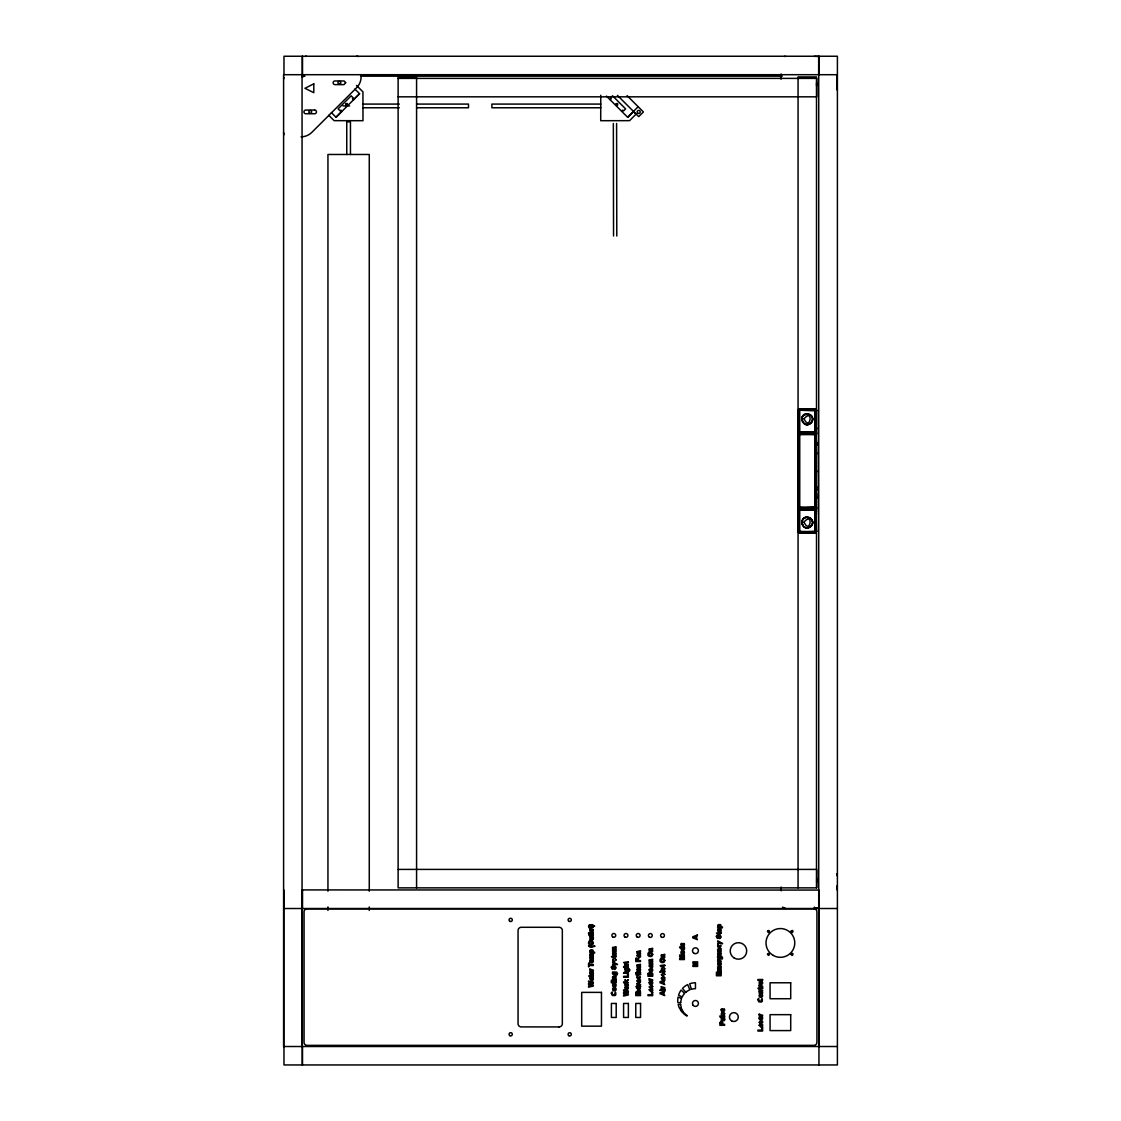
<?xml version="1.0" encoding="UTF-8"?>
<svg xmlns="http://www.w3.org/2000/svg" width="1121" height="1121" viewBox="0 0 1121 1121"><rect width="100%" height="100%" fill="white"/><g stroke="black" fill="none" stroke-linecap="round" stroke-linejoin="round"><path stroke-width="1.5" d="M798.67 488.294L798.67 490.746L798.572 486.038L798.292 509.312L815.107 509.719L816.466 508.766L816.424 507.337L798.054 507.337L798.054 508.962M798.67 470.89L798.67 449.591M798.124 410.818L799.497 409.529L814.995 409.403L816.466 410.875L799.497 410.216L798.026 411.099L798.572 409.936M816.466 530.597L816.214 532.027L814.995 532.349L798.348 531.578L798.572 512.409M798.026 497.528L798.054 498.817L798.054 494.655L798.026 498.691M798.054 486.318L798.138 488.153L798.67 471.156L798.572 473.118L798.026 471.619M798.166 455.841C798.362 450.292 798.684 458.867 798.026 454.565M816.466 411.169L815.303 408.941L798.544 409.249L798.642 429.301L798.642 428.082M798.026 410.51L799.161 408.941L815.99 409.291L815.275 408.983L816.466 410.384L816.424 428.853L815.626 429.413L816.424 428.32L815.626 428.348L816.116 409.431L799.161 408.941L798.026 410.51L799.175 409.361L814.995 409.711C817.307 409.263 816.775 411.729 815.626 409.866M815.626 513.684L815.906 532.531L799.175 532.839L816.116 532.349L816.424 530.822L815.626 531.648L798.054 531.396L798.502 532.475L815.107 532.867L799.203 532.615L798.026 531.508L798.026 530.597L799.497 532.867L799.497 408.899L815.317 409.053L816.424 410.034L799.175 409.179L798.026 410.384L799.497 408.941L798.292 410.622L799.203 409.796L815.275 409.796L815.303 532.839L816.438 531.102M815.317 532.195L816.466 531.396L816.116 513.684C815.57 512.199 816.705 512.409 815.542 513.684M815.626 507.098L816.466 507.911L816.466 490.241L815.556 490.802L815.556 488.602L816.466 488.266L816.466 452.968M815.626 473.174C817.671 468.592 814.617 466.616 816.466 470.133M815.626 456.065C817.938 453.346 814.421 434.766 816.466 444.757M816.144 429.119L816.466 428.068L815.626 429.399M798.572 409.249C799.876 408.675 796.891 410.818 799.175 408.969L814.995 408.955L814.995 532.853L815.906 532.545L816.326 531.396L814.995 532.867L798.404 532.391L798.026 530.836L799.497 532.349L815.275 532.349L816.466 531.396L814.995 532.643L798.348 532.041L798.572 513.46M816.214 494.739L816.424 498.817L816.466 492.722M816.032 453.557L816.032 451.525L815.906 456.009C816.34 451.427 815.205 455.098 816.466 451.287M600.758 95.243L600.716 120.704L629.568 120.662L635.985 114.244L633.379 111.624L627.69 117.313L606.461 96.098M816.466 494.767L816.424 498.817M815.808 471.156L816.326 472.936C816.424 467.485 815.401 473.174 815.906 473.118L816.438 471.016L815.906 473.118M815.556 453.781L816.466 454.79L816.438 451.805M816.438 490.409L816.438 488.28L816.438 490.409C814.799 476.775 816.494 493.478 816.466 489.204M798.026 451.174L798.026 441.73M799.497 409.782L814.995 409.039L816.424 410.146L815.275 409.151L799.175 409.361L798.054 410.132L798.951 532.769M815.626 532.699L815.836 410.398C816.775 409.263 816.2 409.838 814.995 409.249M798.572 428.53L798.446 410.104L798.026 411.099M798.054 432.804L814.995 432.061L816.466 433L798.67 432.706L798.572 440.245M798.544 531.396L798.054 530.794L798.348 531.578M798.138 531.312L798.572 513.04M815.906 428.32L816.144 410.202M798.376 428.082L798.937 409.067L798.839 531.452C799.175 533.47 797.577 531.368 799.175 532.587M816.116 513.684L815.626 531.648M798.124 434.43L815.107 434.43L814.995 433.154L799.203 433.182L798.054 434.43L816.466 434.43L816.466 428.082L815.626 429.189M798.67 494.795L798.348 498.761M798.054 445.78L798.054 441.856L798.026 446.452M798.026 492.133L798.054 488.42L798.026 490.157M815.556 492.778L816.466 490.676M798.026 494.235L798.67 492.75M815.906 513.46L815.626 511.344M798.138 445.766L798.054 441.856M816.466 446.564L816.466 447.882L815.556 447.657M816.466 443.019L816.424 441.856L816.354 445.766L816.214 433.393L799.203 433.182L816.466 434.051M816.032 490.676L815.654 488.882M798.446 490.676L798.264 488.28L798.054 490.409M798.026 452.884L798.054 451.805M798.026 495.79L798.054 494.655M798.572 428.909L798.026 428.082L798.572 429.665M798.026 448.862L798.67 447.671M815.626 429.833L816.466 428.082L815.626 428.825M816.466 448.961L816.438 449.857L815.556 449.563M815.542 509.649L816.438 508.598L816.424 512.269M798.572 512.549C798.348 515.786 796.26 505.949 799.497 507.981L816.424 507.337M816.438 494.655C815.065 496.281 816.943 501.858 815.808 494.795L815.626 498.733M798.67 454.061L798.138 451.707L798.054 455.729M815.542 410.286L815.542 531.48L816.438 531.648L815.275 532.615L799.497 532.727C796.695 530.387 799.777 533.582 798.67 532.573M815.626 512.942C817.545 514.441 814.883 511.47 816.144 512.787M798.376 496.869L798.572 498.747L798.446 494.767L798.572 496.883M798.026 444.673L798.054 443.72M798.18 496.869L798.264 494.739M798.138 433.042L798.544 432.286L798.026 434.233M801.921 419.73L803.168 422.701C796.246 412.85 816.396 410.861 812.038 421.594C803.042 433.379 795.784 408.366 810.749 415.19M801.893 522.54C802.019 512.9 817.433 518.589 811.338 525.987C800.955 534.871 797.634 511.54 810.763 518.519C806.153 514.049 798.797 521.349 803.168 526.001L801.921 523.045M812.571 418.736L811.324 415.765C815.696 420.417 808.367 427.704 803.743 423.276M815.556 445.71L816.424 441.856L816.354 445.766L816.424 441.856M812.599 522.54C812.781 526.926 806.938 529.63 803.743 526.576C808.353 531.004 815.696 523.731 811.324 519.079L812.571 522.036M816.2 443.748L816.032 445.738L816.144 441.954L816.438 445.78C817.433 443.047 814.771 443.131 815.808 445.724L815.626 442.01M816.2 487.901L815.626 485.982C816.789 491.993 816.046 482.969 816.466 487.523M801.893 419.24C801.683 414.826 807.582 412.15 810.763 415.204M812.599 419.24C812.781 423.64 806.91 426.33 803.729 423.262M815.808 494.795L815.906 498.747M799.497 532.839L799.497 409.123M816.368 453.557L816.214 451.609L816.438 453.669M798.054 453.655L798.67 451.469M798.054 428.853L798.572 434.093M815.906 429.049L816.466 428.068L815.626 428.6M815.317 532.405L799.203 531.985L814.995 531.55L798.937 531.915L815.275 531.985L816.312 531.032L814.995 532.475L799.175 532.405L815.275 532.349L799.497 531.76M816.214 471.058L816.326 472.936M798.166 513.054L798.166 512.928M816.424 428.39L815.654 429.413L816.326 428.726M816.466 531.396L816.144 532.251L816.326 409.754M798.054 488.21L798.348 486.108L798.334 487.873M836.981 89.946L837.135 74.785M798.054 507.771L798.839 509.621M798.026 510.559L798.572 509.733M798.054 508.205L815.275 508.598L816.438 507.771L816.466 509.186M815.542 532.769L816.032 409.389M798.67 509.06L815.836 509.537M815.107 509.719L814.995 508.598L799.203 508.598L815.107 509.719L799.497 509.719L814.995 509.396M816.214 453.977L815.906 456.009M798.264 470.708L798.166 468.858L798.376 470.47M815.556 487.985L815.906 486.038L815.808 488.013M798.054 512.872L798.572 512.073M798.937 507.967L815.107 507.337M815.556 470.582L815.906 468.676L816.466 470.876L815.556 470.89M798.054 512.269L798.572 511.498M814.995 410.02L799.203 409.796L815.107 410.23L815.107 408.913M816.424 430.156L815.626 431.053M798.054 511.442L798.572 510.728M816.354 531.915L816.032 532.391M798.937 432.636L815.107 432.061M816.424 510.405L815.626 509.593M816.424 431.109L815.626 431.935M815.626 468.62L816.466 472.095L816.368 471.114M798.67 531.816L799.203 532.783M798.572 454.299L798.348 455.925L798.67 453.781M815.626 512.745L816.466 513.712L815.626 511.905M816.326 455.841L816.032 454.033L816.144 455.925M798.054 472.838L798.026 470.876L798.572 473.118L798.572 471.38M816.032 471.114L816.144 473.034M816.466 433.673L816.424 432.79L816.424 433.533M816.424 434.99L815.626 435.579M798.446 453.557L798.446 451.525L798.502 453.304M798.446 454.033L798.348 455.925M799.497 532.461L815.556 532.699M816.424 436.559L815.626 437.05M816.564 85.939L816.564 82.814M816.705 881.961L816.705 878.836M798.348 473.034L798.054 468.956M336.02 117.215L342.017 111.217L340.98 110.166L340.195 110.951L338.108 108.863L351.153 95.817L353.241 97.905L352.456 98.69L353.493 99.727L359.505 93.73M610.216 99.727L611.253 98.69L610.469 97.905L612.556 95.817L625.602 108.863L623.514 110.951L622.73 110.166L621.693 111.217M627.69 117.215L638.171 106.719M816.424 474.715L815.626 474.954M816.424 457.578L815.626 457.816M815.626 430.338L816.424 429.399M816.074 488.728L815.556 488.294M815.626 433L816.354 433.042M816.326 476.677L815.626 476.789M799.175 532.195L814.995 531.999M816.326 459.512L815.626 459.61M816.354 488.153L816.424 486.318L816.368 488.027M815.626 438.633L816.424 438.255M815.626 440.301L816.424 440.021M816.326 478.611L815.626 478.639M816.326 461.404L815.626 461.432M784.336 56.484L785.471 56.344M798.839 532.713L798.054 531.69M815.317 532.811L799.497 532.643M815.906 496.883L816.144 498.761M814.995 434.023L799.203 433.799L815.107 434.43M799.497 507.743L815.275 507.981M799.497 432.384L815.275 432.594M814.995 432.986L799.497 433.182L815.275 433.182L799.161 432.089M814.995 508.43L799.497 508.121M799.497 433.799L815.275 433.799M815.107 410.23L799.175 409.585M799.497 432.594L814.995 432.468M814.995 507.841L799.161 507.337M814.995 409.711L799.175 409.361L816.326 410.02M818.68 56.484L814.252 56.344M837.401 74.701L283.599 74.701L283.599 1046.51L837.401 1046.51M301.689 76.172L304.968 76.172M360.57 76.172L782.262 76.172M398.123 78.386L816.733 78.386L816.733 96.826L398.123 96.826M362.994 104.085L399.314 104.085M416.606 104.085L468.494 104.085L468.494 107.77L416.606 107.77M600.828 104.085L491.881 104.085L491.881 107.77L600.828 107.77M343.04 105.92L349.598 105.92M362.994 107.77L399.314 107.77M799.497 409.529L815.317 409.585M398.123 869.406L816.733 869.406L816.733 887.86L398.123 887.86L398.123 76.915L416.578 76.915L416.578 887.86M301.689 889.92L818.947 890.074L818.947 1064.95M814.407 907.842L818.834 907.842M818.834 908.29L814.407 908.29L814.407 907.141M837.401 908.514L283.823 908.514L283.823 1046.51M559.155 1026.934L521.755 1026.906A3.265 3.265 0 0 1 518.056 1023.221L518.056 930.976A3.265 3.265 0 0 1 521.755 927.291L558.65 927.291A3.265 3.265 0 0 1 562.336 930.976L562.336 1023.221A3.265 3.265 0 0 1 559.155 1026.934L558.65 1026.906M799.497 508.78L815.275 509.172M799.497 433.351L814.995 433.645M815.626 480.503L816.424 480.559M815.626 463.267L816.424 463.309M719.78 928.538L719.051 928.538A1.639 1.639 0 0 0 717.664 929.912C717.02 932.644 721.826 932.658 721.181 929.912A1.653 1.653 0 0 0 720.691 929.015M683.039 950.776L682.297 950.776A1.681 1.681 0 0 0 681.4 951.253A1.639 1.639 0 0 0 680.923 952.149C680.279 954.882 685.085 954.896 684.427 952.149M761.243 981.155L760.514 981.155A1.639 1.639 0 0 0 759.127 982.528C758.483 985.261 763.289 985.275 762.644 982.528M761.243 993.963L760.514 993.963A1.639 1.639 0 0 0 759.127 995.336C758.483 998.068 763.289 998.082 762.644 995.336M614.728 983.523L613.986 983.523A1.639 1.639 0 0 0 612.612 984.883C611.968 987.629 616.774 987.629 616.116 984.883A1.653 1.653 0 0 0 615.639 984M626.975 986.088L626.233 986.088A1.681 1.681 0 0 0 625.322 986.55A1.639 1.639 0 0 0 624.859 987.447C624.215 990.193 629.021 990.193 628.363 987.447M614.728 987.545L613.986 987.545A1.639 1.639 0 0 0 612.612 988.918C611.968 991.651 616.774 991.651 616.116 988.918A1.653 1.653 0 0 0 615.639 988.021M815.626 465.075L816.424 465.229M815.626 482.366L816.424 482.506M815.626 500.555L816.424 500.765M785.625 908.444L782.5 907.141M815.626 466.868L816.424 467.121M815.626 484.188L816.424 484.44M815.626 502.334L816.424 502.656M815.626 513.18L816.466 513.684M815.626 504.03L816.424 504.478M798.026 496.841L798.166 498.789M815.626 505.627L816.466 506.524M815.626 508.43L815.808 509.06M815.626 510.559L816.424 511.442M798.572 430.884L798.054 430.156M798.054 428.404L798.572 429.161M798.572 532.461L798.026 531.186M798.572 430.17L798.054 429.399M627.059 95.607L643.398 111.946L638.704 116.64L617.419 95.355M356.52 85.434L362.938 91.852L362.994 120.704L334.142 120.662L328.789 115.309M354.867 89.105L359.603 93.73L336.02 117.313L331.382 112.576M815.906 410.16L815.808 409.207M798.166 531.985L798.348 409.473M836.686 873.763L837.275 875.977M798.054 470.946L798.166 472.936M798.026 433.687L798.026 434.43M616.592 123.478L616.788 236.013M613.341 123.492L613.551 236.013M837.121 885.562L837.121 889.99M818.947 56.246L818.947 74.701M818.722 56.246L818.722 1046.51M818.68 56.344L818.68 74.785M816.508 887.86L816.508 76.915L798.068 76.915L798.068 887.86M781.197 887.033L781.197 890.817M781.043 73.958L781.043 79.213M369.271 891.209L369.271 154.474L327.949 154.474L327.949 891.209M369.271 906.959L369.271 910.448M350.453 154.474L350.453 121.867L346.753 121.867L346.753 154.474M327.949 906.959L327.949 910.448M302.418 56.246L302.418 74.701M302.418 890.074L302.418 908.514M302.418 1046.51L302.418 1064.95M302.348 56.246L302.348 74.701M302.348 890.074L302.348 1064.95M302.053 74.701L302.053 1046.51M283.977 74.701L283.977 56.246L837.401 56.246L837.401 1064.95L283.977 1064.95L283.977 1046.51M283.977 890.074L283.977 908.514M693.184 1005.327A2.915 2.915 0 0 1 692.512 1003.617M692.512 1003.295A2.915 2.915 0 0 1 694.319 1000.731A2.957 2.957 0 0 1 698.061 1002.062A2.957 2.957 0 0 1 697.108 1005.887A2.957 2.957 0 0 1 693.184 1005.341M682.857 950.776A1.681 1.681 0 0 1 684.23 952.135M719.556 928.566A1.639 1.639 0 0 1 720.439 929.015M761.019 993.991A1.639 1.639 0 0 1 762.364 995.308M761.019 981.183A1.639 1.639 0 0 1 762.364 982.514M614.504 987.573A1.639 1.639 0 0 1 615.373 988.021M614.504 983.537A1.639 1.639 0 0 1 615.373 984M626.793 986.088A1.681 1.681 0 0 1 628.166 987.447M356.66 56.246A4.428 4.428 0 0 1 358.356 56.582M301.073 136.832A15.162 15.162 0 0 0 311.792 132.404L356.66 87.662A15.063 15.063 0 0 0 361.088 76.985M283.599 79.129A2.214 2.214 0 0 1 284.258 77.559M284.202 134.618A4.428 4.428 0 0 1 283.599 132.404M304.267 74.701A1.962 1.962 0 0 1 302.053 76.915M305.374 56.54A2.214 2.214 0 0 1 306.481 56.246M648.737 973.939L648.723 975.298L649.802 975.298L649.62 973.603L648.737 973.939M719.906 1023.053L719.892 1025.295L724.6 1025.295L724.6 1024.342L722.821 1024.342C723.914 1022.128 720.2 1020.418 719.906 1023.053M767.479 954.195C769.272 958.259 770.449 950.888 767.479 954.195M650.614 973.995L650.586 975.298L651.847 975.298L651.637 973.42L650.614 973.995M345.674 82.632L343.993 84.636L334.969 84.636A1.85 1.85 0 0 1 333.133 82.786A1.85 1.85 0 0 1 334.969 80.95L344.147 80.978L345.674 82.632M680.713 1002.664L677.869 1002.65A17.712 17.712 0 0 1 678.065 997.115L681.582 998.391A14.755 14.755 0 0 0 680.713 1002.664M804.023 418.792C810.147 432.258 813.832 407.526 804.023 418.792M804.023 522.092C810.147 535.558 813.832 510.826 804.023 522.092M617.461 973.588C616.564 977.988 616.466 970.618 616.032 973.603C615.233 977.456 611.253 973.673 612.655 971.963L616.62 972.075L617.461 973.588M629.708 969.931C628.825 974.457 628.559 966.512 628.321 970.24C626.877 973.715 623.738 969.819 624.901 968.306L628.867 968.404L629.708 969.931M722.513 957.782C721.686 962.28 721.279 954.433 721.125 958.091C719.696 961.566 716.557 957.67 717.72 956.157L721.686 956.255L722.513 957.782M720.719 1023.193C721.111 1026.892 723.059 1021.259 720.719 1023.193M616.144 959.87C615.499 957.965 614.784 964.396 612.57 959.94C613.467 962.393 613.79 954.994 616.144 959.87M652.73 986.662C651.904 984.504 651.623 991.328 649.157 986.746C650.04 989.184 650.362 981.786 652.73 986.662M664.837 968.894C664.178 967.003 663.562 973.448 661.278 968.964C662.175 971.445 662.483 964.018 664.837 968.894M664.837 974.387C664.024 972.229 663.744 979.053 661.278 974.457C662.161 976.909 662.483 969.511 664.837 974.387M664.837 978.058C664.024 975.887 663.744 982.711 661.278 978.129C662.161 980.567 662.483 973.168 664.837 978.058M724.684 1013.734L723.634 1015.374L723.802 1013.118L722.597 1015.15L721.125 1014.155L722.022 1012.291L721.938 1014.379L723.339 1012.193L724.684 1013.734M762.672 1022.072C762.028 1020.194 761.369 1026.612 759.099 1022.156C759.982 1024.594 760.318 1017.195 762.672 1022.072M647.98 973.532L647.938 976.251L652.646 976.251C654.089 971.823 649.577 971.739 647.98 973.532M636.994 977.358C637.793 982.907 642.767 975.004 639.166 976.98C639.601 981.015 637.162 974.471 636.994 977.358M717.65 945.816C718.449 951.379 723.423 943.462 719.822 945.437C720.481 949.403 717.762 942.943 717.65 945.816M611.295 967.171L612.234 969.259L613.537 968.88L614.546 966.624L615.345 967.521L614.532 969.483L616.13 967.955L615.093 965.699L613.677 966.064L612.683 968.362L612.697 965.784L611.295 967.171M716.361 936.343L717.3 938.431L718.603 938.053L719.612 935.797L720.411 936.694L719.598 938.655L721.181 937.128L720.144 934.872L718.729 935.236L717.734 937.534L717.762 934.956L716.361 936.343M589.828 978.647C590.024 977.19 591.159 983.145 593.359 979.614A1.429 1.429 0 0 0 593.107 978.787L593.289 977.54L589.828 978.647M637.022 955.653C637.246 954.265 638.325 960.137 640.553 956.619A1.429 1.429 0 0 0 640.301 955.807L640.469 954.546L637.022 955.653M637.022 980.917C637.246 979.516 638.325 985.387 640.553 981.884A1.429 1.429 0 0 0 640.301 981.057L640.469 979.81L637.022 980.917M649.185 965.98C649.409 964.592 650.502 970.464 652.73 966.947A1.429 1.429 0 0 0 652.478 966.12L652.646 964.873L649.185 965.98M649.185 989.787C649.409 988.4 650.502 994.271 652.73 990.754A1.429 1.429 0 0 0 652.478 989.927L652.646 988.68L649.185 989.787M759.141 1025.197C759.365 1023.809 760.458 1029.681 762.672 1026.163A1.429 1.429 0 0 0 762.42 1025.337L762.602 1024.09L759.141 1025.197M816.368 488.518L816.214 490.606L816.368 488.518M611.309 993.136L612.29 995.406L614.742 995.602A2.074 2.074 0 0 0 615.793 994.817C616.116 990.922 614.7 991.791 614.728 994.593C610.581 996.499 613.593 989.184 611.309 993.136M757.824 999.554L758.805 1001.824L761.271 1002.02A2.074 2.074 0 0 0 762.308 1001.249C762.63 997.34 761.229 998.208 761.257 1001.011C757.095 1002.917 760.122 995.602 757.824 999.554M593.373 942.887C593.513 946.516 587.082 945.423 588.651 941.962A2.032 2.032 0 0 1 589.492 940.967L592.364 940.953L593.373 942.887M652.73 954.377C652.884 958.007 646.439 956.914 648.008 953.453A2.032 2.032 0 0 1 648.849 952.458L651.735 952.444L652.73 954.377M664.851 960.417C664.991 964.046 658.559 962.953 660.129 959.492A2.032 2.032 0 0 1 660.97 958.483L663.842 958.483L664.851 960.417M637.008 969.497C636.364 972.243 641.17 972.243 640.525 969.497A1.653 1.653 0 0 0 640.049 968.614A1.696 1.696 0 0 0 639.124 968.138L638.395 968.138A1.639 1.639 0 0 0 637.008 969.497M589.828 930.164L590.066 931.411A1.555 1.555 0 0 0 590.851 931.971C592.589 932.84 594.326 930.402 592.785 929.169C592.042 931.719 592.981 929.968 590.585 929.127A1.415 1.415 0 0 0 589.926 929.841L589.828 930.164M589.828 960.907L590.066 962.154A1.555 1.555 0 0 0 590.851 962.715C592.589 963.584 594.326 961.145 592.785 959.912C592.042 962.463 592.981 960.711 590.585 959.87A1.415 1.415 0 0 0 589.926 960.585L589.828 960.907M593.359 927.235L589.87 928.538L588.665 927.207L593.233 926.521L593.359 927.235M589.828 972.986L590.066 974.233A1.555 1.555 0 0 0 590.851 974.808C592.589 975.662 594.326 973.238 592.785 971.991C592.042 974.555 592.981 972.79 590.585 971.949A1.415 1.415 0 0 0 589.926 972.664L589.828 972.986M593.359 934.928L589.87 936.217L588.665 934.9L593.233 934.213L593.359 934.928M593.359 975.915L589.87 977.218L588.665 975.901L593.233 975.2L593.359 975.915M612.612 953.663L612.851 954.91A1.555 1.555 0 0 0 613.635 955.484C615.373 956.353 617.111 953.915 615.569 952.668C614.826 955.232 615.765 953.467 613.369 952.626A1.415 1.415 0 0 0 612.697 953.34L612.612 953.663M616.144 956.591L612.655 957.895L611.449 956.577L616.018 955.877L616.144 956.591M628.391 962.463L624.901 963.766L623.696 962.435L628.264 961.748L628.391 962.463M640.553 974.527L637.064 975.816L635.859 974.499L640.413 973.813L640.553 974.527M640.553 986.606L637.064 987.909L635.859 986.578L640.413 985.891L640.553 986.606M649.185 969.847L649.423 971.094A1.555 1.555 0 0 0 650.208 971.655C651.96 972.524 653.683 970.085 652.156 968.852C651.399 971.403 652.352 969.637 649.942 968.81A1.415 1.415 0 0 0 649.283 969.525L649.185 969.847M649.185 982.655L649.423 983.902A1.555 1.555 0 0 0 650.208 984.476C651.96 985.345 653.683 982.907 652.156 981.66C651.399 984.224 652.352 982.458 649.942 981.618A1.415 1.415 0 0 0 649.283 982.332L649.185 982.655M664.837 965.615L661.348 966.919L660.143 965.601L664.711 964.915L664.837 965.615M680.923 944.358L681.162 945.606A1.555 1.555 0 0 0 681.946 946.166C683.698 947.035 685.421 944.597 683.894 943.364C683.137 945.914 684.09 944.162 681.68 943.322A1.415 1.415 0 0 0 681.022 944.036L680.923 944.358M717.664 953.607L717.902 954.854A1.555 1.555 0 0 0 718.687 955.414C720.439 956.283 722.162 953.845 720.635 952.612C719.878 955.162 720.831 953.396 718.421 952.57A1.415 1.415 0 0 0 717.762 953.284L717.664 953.607M717.664 963.85L717.902 965.097A1.555 1.555 0 0 0 718.687 965.671C720.439 966.54 722.162 964.102 720.635 962.855C719.878 965.419 720.831 963.654 718.421 962.813A1.415 1.415 0 0 0 717.762 963.528L717.664 963.85M721.209 933.092L717.72 934.396L716.501 933.078L721.069 932.378L721.209 933.092M721.139 1009.727L721.378 1010.974A1.555 1.555 0 0 0 722.162 1011.548C723.914 1012.403 725.637 1009.979 724.11 1008.732C723.353 1011.282 724.306 1009.531 721.896 1008.69A1.415 1.415 0 0 0 721.237 1009.404L721.139 1009.727M759.141 1018.064L759.379 1019.311A1.555 1.555 0 0 0 760.164 1019.886C761.902 1020.755 763.639 1018.316 762.098 1017.083C761.341 1019.634 762.294 1017.868 759.898 1017.027A1.415 1.415 0 0 0 759.225 1017.742L759.141 1018.064M762.672 988.274L759.183 989.577L757.964 988.26L762.532 987.559L762.672 988.274M589.324 942.607C591.748 947.749 593.948 938.683 589.324 942.607M648.695 954.111C651.105 959.24 653.305 950.174 648.695 954.111M660.815 960.137C663.226 965.279 665.426 956.199 660.815 960.137M612.598 976.881L612.655 979.137L616.074 979.137L616.074 978.227L613.271 977.484L616.074 976.923L616.074 976.013L612.598 976.881M637.008 951.617L637.064 953.859L640.469 953.859L640.469 952.962L637.667 952.205L640.469 951.659L640.469 950.748L637.008 951.617M637.008 965.153L637.064 967.409L640.469 967.409L640.469 966.498L637.667 965.756L640.469 965.195L640.469 964.298L637.008 965.153M649.185 949.123L649.227 951.365L652.646 951.365L652.646 950.468L649.844 949.725L652.646 949.165L652.646 948.254L649.185 949.123M661.306 955.148L661.348 957.404L664.767 957.404L664.767 956.507L661.965 955.751L664.767 955.19L664.767 954.293L661.306 955.148M717.664 949.361L717.72 951.603L721.125 951.603L721.125 950.706L718.323 949.949L721.125 949.403L721.125 948.492L717.664 949.361M759.127 990.978L759.183 993.234L762.588 993.234L762.588 992.337L759.786 991.581L762.588 991.02L762.588 990.123L759.127 990.978M624.859 965.167L625.336 966.512L623.598 966.512L623.598 967.409L628.321 967.409L628.321 966.512L625.518 965.77L628.321 965.209L628.321 964.298L624.859 965.167M613.327 985.079C614.939 988.344 616.27 982.542 613.327 985.079M613.327 989.114C614.939 992.365 616.27 986.578 613.327 989.114M625.574 987.643C627.185 990.908 628.531 985.107 625.574 987.643M637.737 969.693C639.348 972.958 640.68 967.157 637.737 969.693M681.652 952.346C683.25 955.61 684.595 949.809 681.652 952.346M718.393 930.108C720.004 933.359 721.335 927.571 718.393 930.108M759.856 982.725C761.369 985.976 762.925 980.23 759.856 982.725M759.856 995.532C761.369 998.769 762.925 993.038 759.856 995.532M589.828 950.874L589.87 953.074L594.592 953.074L594.592 952.163L592.869 952.163L593.093 950.37A1.541 1.541 0 0 0 592.322 949.837L590.823 949.837A1.513 1.513 0 0 0 590.052 950.37L589.828 950.874M717.664 925.638L717.72 927.824L722.428 927.824L722.428 926.927L720.705 926.927L720.943 925.133A1.541 1.541 0 0 0 720.158 924.601L718.659 924.601A1.513 1.513 0 0 0 717.902 925.133L717.664 925.638M684.469 948.814L684.202 949.599A1.555 1.555 0 0 1 683.418 950.146C680.069 951.449 682.002 946.586 679.676 947.82L679.676 946.909L684.385 946.909L684.469 948.814M617.461 964.466C616.914 965.349 614.854 962.407 612.655 965.279L612.655 964.312L615.079 963.5L612.655 962.701L612.655 961.762L617.461 964.466M722.513 943.532C721.98 944.4 719.92 941.458 717.72 944.344L717.72 943.378L720.144 942.565L717.72 941.766L717.72 940.827L722.513 943.532M589.828 954.714L589.87 958.973L593.289 958.973L593.289 958.063L590.487 957.376L593.289 956.9L593.289 956.003L590.487 955.33L593.289 954.854L593.289 953.943L589.828 954.714M592.645 951.393C590.291 954.181 590.305 948.688 592.645 951.393M612.612 947.483L612.655 951.729L616.074 951.729L616.074 950.832L613.271 950.146L616.074 949.669L616.074 948.758L613.271 948.086L616.074 947.609L616.074 946.713L612.612 947.483M649.199 959.996L649.227 964.242L652.646 964.242L652.646 963.345L649.844 962.659L652.646 962.182L652.646 961.272L649.844 960.599L652.646 960.122L652.646 959.226L649.199 959.996M720.495 926.156C718.267 928.889 718.085 923.466 720.495 926.156M717.678 967.185L717.72 971.445L721.125 971.445L721.125 970.534L718.323 969.847L721.125 969.371L721.125 968.474L718.323 967.801L721.125 967.325L721.125 966.414L717.678 967.185M593.359 938.753L592.785 939.776L589.87 939.888L589.87 938.992L592.673 938.417L589.87 937.688L589.87 936.778L593.289 936.778L593.359 938.753M724.684 1019.788L724.11 1020.811L721.195 1020.923L721.195 1020.026L723.998 1019.451L721.195 1018.723L721.195 1017.826L724.6 1017.826L724.684 1019.788M683.754 948.562C681.288 951.337 681.442 945.816 683.754 948.562M345.646 104.141C347.006 108.373 348.939 101.156 345.646 104.141M615.919 104.141C617.279 108.373 619.212 101.156 615.919 104.141M767.507 931.215C768.866 935.432 770.8 928.23 767.507 931.215M791.118 931.215C792.477 935.432 794.411 928.23 791.118 931.215M791.118 954.083C792.477 958.315 794.411 951.098 791.118 954.083M589.842 969.105L589.87 971.024L593.289 971.024L593.289 970.113L589.842 969.105M624.873 983.467L624.901 985.387L628.321 985.387L628.321 984.49L624.873 983.467M637.022 983.453L637.064 985.373L640.469 985.373L640.469 984.476L637.022 983.453M649.199 978.773L649.227 980.693L652.646 980.693L652.646 979.796L649.199 978.773M661.32 986.634L661.348 988.568L664.767 988.568L664.767 987.657L661.32 986.634M717.678 959.968L717.72 961.888L721.125 961.888L721.125 960.991L717.678 959.968M759.141 985.135L759.183 987.055L762.588 987.055L762.588 986.144L759.141 985.135M759.141 1014.183L759.183 1016.102L762.602 1016.102L762.602 1015.206L759.141 1014.183M592.729 979.334C591.538 980.987 591.678 977.064 592.729 979.334M639.909 956.353C638.732 957.993 638.858 954.069 639.909 956.353M639.909 981.604C638.732 983.257 638.858 979.32 639.909 981.604M652.086 966.666C650.909 968.32 651.035 964.396 652.086 966.666M652.086 990.488C650.909 992.127 651.035 988.204 652.086 990.488M762.042 1025.897C760.851 1027.537 760.977 1023.613 762.042 1025.897M798.502 470.414L798.348 468.76L798.502 470.414M590.543 930.206C590.739 932.616 592.084 928.847 590.543 930.206M590.543 960.949C590.739 963.359 592.084 959.59 590.543 960.949M590.543 973.042C590.739 975.438 592.084 971.669 590.543 973.042M613.313 953.719C613.509 956.115 614.869 952.346 613.313 953.719M649.9 969.889C650.096 972.285 651.441 968.53 649.9 969.889M649.9 982.711C650.096 985.107 651.441 981.337 649.9 982.711M681.638 944.4C681.834 946.811 683.179 943.041 681.638 944.4M718.379 953.649C718.575 956.045 719.934 952.29 718.379 953.649M718.379 963.906C718.575 966.302 719.934 962.533 718.379 963.906M721.854 1009.783C722.05 1012.179 723.409 1008.41 721.854 1009.783M759.842 1018.12C760.038 1020.516 761.397 1016.761 759.842 1018.12M613.327 973.322C614.266 976.517 616.634 971.389 613.327 973.322M625.588 969.665C626.513 972.86 628.881 967.731 625.588 969.665M718.393 957.516C719.262 960.683 721.798 955.638 718.393 957.516M687.117 1015.612L686.865 1015.976A17.712 17.712 0 0 1 683.376 1013.44L684.09 1012.852A14.755 14.755 0 0 0 686.991 1015.528L687.117 1015.612M638.718 990.404L637.064 991.581L638.003 989.871L637.064 988.176L638.676 989.325L640.469 988.063L639.418 989.871L640.469 991.637L638.718 990.404M683.39 1011.941L682.493 1012.571A15.946 15.946 0 0 1 680.181 1009.446L681.736 1008.886A14.755 14.755 0 0 0 683.362 1011.913L683.39 1011.941M589.198 925.175L588.497 926.226L590.851 925.498A6.348 6.348 0 0 1 593.093 925.638L594.676 926.212L592.224 924.643L589.198 925.175M628.321 979.656L626.149 980.903L624.901 979.74L626.107 981.912L623.598 981.912L623.598 982.823L628.321 982.823L626.779 981.492L628.321 979.656M594.676 946.306L591.117 947.301A4.792 4.792 0 0 1 589.814 947.007L588.497 945.676L592.14 946.432A7.09 7.09 0 0 0 594.676 945.69L594.676 946.306M313.796 83.837L304.94 88.279L313.796 92.693L313.796 83.837M697.444 934.928L692.736 936.82L692.736 937.829L697.444 939.664L696.379 938.263L697.444 934.928M664.767 979.866L660.045 981.758L660.045 982.767L664.767 984.602L663.702 983.201L664.767 979.866M664.767 990.852L660.045 992.744L660.045 993.752L664.767 995.588L663.702 994.187L664.767 990.852M695.581 936.68L693.829 937.338L695.581 937.969L695.581 936.68M662.903 981.618L661.152 982.276L662.903 982.907L662.903 981.618M662.903 992.603L661.152 993.248L662.903 993.893L662.903 992.603M681.33 1007.709L679.536 1008.255A17.712 17.712 0 0 1 678.191 1004.472L680.727 1004.472A14.643 14.643 0 0 0 681.33 1007.709M691.391 989.254L689.681 983.748A17.712 17.712 0 0 1 695.454 982.781L695.454 988.68A14.755 14.755 0 0 0 691.391 989.254M682.885 957.278L679.676 958.133L679.676 959.562L684.385 959.562L684.385 958.679L680.671 958.679L684.385 957.74L684.385 956.83L680.671 955.891L684.385 955.891L684.385 955.008L679.676 955.008L679.676 956.437L682.885 957.278M593.289 983.145L589.758 984.084L593.289 985.023L593.289 986.046L588.567 987.181L588.567 986.2L591.818 985.485L588.567 984.63L588.567 983.495L591.86 982.669L588.567 981.94L588.567 980.987L593.289 982.136L593.289 983.145M696.127 964.144L692.904 964.999L692.904 966.428L697.626 966.428L697.626 965.531L693.913 965.531L697.626 964.606L697.626 963.682L693.913 962.757L697.626 962.757L697.626 961.86L692.904 961.86L692.904 963.289L696.127 964.144M628.321 992.001L624.789 992.954L628.321 993.879L628.321 994.916L623.598 996.037L623.598 995.07L626.849 994.355L623.598 993.5L623.598 992.365L626.891 991.539L623.598 990.81L623.598 989.857L628.321 990.992L628.321 992.001M314.637 110.054L305.781 110.054A1.85 1.85 0 0 0 303.931 111.904A1.85 1.85 0 0 0 305.781 113.753L314.637 113.753A1.85 1.85 0 0 0 316.472 111.904A1.85 1.85 0 0 0 314.637 110.054M813.958 908.851L307.028 908.851A2.957 2.957 0 0 0 304.071 911.793L304.071 1042.404A2.957 2.957 0 0 0 307.028 1045.361L813.958 1045.361A2.957 2.957 0 0 0 816.915 1042.404L816.915 911.793A2.957 2.957 0 0 0 813.958 908.851M593.289 932.756L588.567 932.756L588.567 933.653L593.289 933.653L593.289 932.756M636.56 958.301L635.761 958.301L635.761 961.538L640.469 961.538L640.469 960.585L638.466 960.585L638.466 958.609L637.667 958.609L637.667 960.585L636.56 960.585L636.56 958.301M589.366 963.177L588.567 963.177L588.567 966.919L589.366 965.517L593.289 965.517L593.289 964.564L589.366 964.564L589.366 963.177M660.886 971.136L660.045 972.047L660.886 971.136M664.767 971.136L661.348 971.136L661.348 972.047L664.767 972.047L664.767 971.136M717.216 972.271L716.417 972.271L716.417 975.76L721.125 975.76L721.125 972.173L720.341 972.173L720.341 974.808L719.051 974.808L719.051 972.439L718.253 972.439L718.253 974.808L717.216 974.808L717.216 972.271M624.439 972.369L623.598 973.266L624.439 972.369M628.321 972.369L624.901 972.369L624.901 973.266L628.321 973.266L628.321 972.369M636.602 972.355L635.761 973.252L636.602 972.355M640.469 972.355L637.064 972.355L637.064 973.252L640.469 973.252L640.469 972.355M628.321 973.939L627.522 973.939L627.522 976.307L623.64 976.307L623.64 977.26L628.321 977.26L628.321 973.939M762.588 979.516L757.88 979.516L757.88 980.427L762.588 980.427L762.588 979.516M612.192 980.048L611.351 980.959L612.192 980.048M616.074 980.048L612.655 980.048L612.655 980.959L616.074 980.959L616.074 980.048M616.074 981.884L611.351 981.884L611.351 982.781L616.074 982.781L616.074 981.884M790.711 982.781L770.057 982.781L770.057 998.727L790.711 998.727L790.711 982.781M660.886 989.451L660.045 990.347L660.886 989.451M664.767 989.451L661.348 989.451L661.348 990.347L664.767 990.347L664.767 989.451M636.56 992.085L635.761 992.085L635.761 995.588L640.469 995.588L640.469 992.001L639.685 992.001L639.685 994.635L638.395 994.635L638.395 992.267L637.597 992.267L637.597 994.635L636.56 994.635L636.56 992.085M601.459 992.379L581.687 992.379L581.687 1026.163L601.459 1026.163L601.459 992.379M652.646 992.323L651.847 992.323L651.847 994.691L647.966 994.691L647.966 995.644L652.646 995.644L652.646 992.323M616.2 1003.449L611.407 1003.449L611.407 1017.462L616.2 1017.462L616.2 1003.449M628.377 1003.449L623.584 1003.449L623.584 1017.462L628.377 1017.462L628.377 1003.449M640.553 1003.449L635.761 1003.449L635.761 1017.462L640.553 1017.462L640.553 1003.449M790.711 1014.659L770.057 1014.659L770.057 1030.591L790.711 1030.591L790.711 1014.659M724.6 1015.976L719.892 1015.976L719.892 1016.887L724.6 1016.887L724.6 1015.976M762.602 1027.733L761.804 1027.733L761.804 1030.101L757.922 1030.101L757.922 1031.054L762.602 1031.054L762.602 1027.733M681.946 996.835L678.569 995.238A15.806 15.806 0 0 1 681.12 990.081L684.665 993.374A14.755 14.755 0 0 0 682.185 996.975L681.946 996.835M685.814 992.267L682.493 988.414A17.712 17.712 0 0 1 687.691 984.574L689.835 989.801A14.503 14.503 0 0 0 685.828 992.267M773.196 955.4A14.391 14.391 0 0 0 794.775 942.929A14.391 14.391 0 0 0 773.196 930.472A14.391 14.391 0 0 0 773.196 955.4M693.969 953.312A2.957 2.957 0 0 0 698.397 950.762A2.957 2.957 0 0 0 693.969 948.198A2.957 2.957 0 0 0 693.969 953.312M734.311 958.091A8.267 8.267 0 0 0 746.712 950.944A8.267 8.267 0 0 0 734.325 943.784A8.267 8.267 0 0 0 734.311 958.091M731.607 1020.881A4.428 4.428 0 0 0 738.291 1017.111A4.428 4.428 0 0 0 731.691 1013.202A4.428 4.428 0 0 0 731.607 1020.881M625.014 937.072A1.92 1.92 0 0 0 627.9 935.418A1.92 1.92 0 0 0 625.028 933.737A1.92 1.92 0 0 0 625.014 937.072M637.19 937.072A1.92 1.92 0 0 0 640.077 935.404A1.92 1.92 0 0 0 637.19 933.751A1.92 1.92 0 0 0 637.19 937.072M509.873 1035.678A1.625 1.625 0 0 0 512.311 1034.277A1.625 1.625 0 0 0 509.873 1032.875A1.625 1.625 0 0 0 509.873 1035.678M509.873 921.322A1.625 1.625 0 0 0 512.311 919.907A1.625 1.625 0 0 0 509.873 918.505A1.625 1.625 0 0 0 509.873 921.322M612.837 937.058A1.92 1.92 0 0 0 615.723 935.432A1.92 1.92 0 0 0 612.865 933.737A1.92 1.92 0 0 0 612.837 937.058M661.544 937.142A1.92 1.92 0 0 0 664.445 935.503A1.92 1.92 0 0 0 661.572 933.821A1.92 1.92 0 0 0 661.544 937.142M649.367 937.142A1.92 1.92 0 0 0 652.268 935.503A1.92 1.92 0 0 0 649.395 933.821A1.92 1.92 0 0 0 649.367 937.142M568.879 1035.72A1.625 1.625 0 0 0 571.332 1034.347A1.625 1.625 0 0 0 568.922 1032.917A1.625 1.625 0 0 0 568.879 1035.72M568.893 921.322A1.625 1.625 0 0 0 571.332 919.921A1.625 1.625 0 0 0 568.908 918.505A1.625 1.625 0 0 0 568.893 921.322M637.793 113.193A1.555 1.555 0 0 0 640.245 112.1A1.555 1.555 0 0 0 638.073 110.531A1.555 1.555 0 0 0 637.793 113.193M309.508 113.137A1.401 1.401 0 0 0 311.638 111.974A1.401 1.401 0 0 0 309.564 110.713A1.401 1.401 0 0 0 309.508 113.137M338.696 84.005A1.401 1.401 0 0 0 340.812 82.814A1.401 1.401 0 0 0 338.71 81.581A1.401 1.401 0 0 0 338.696 84.005"/></g></svg>
